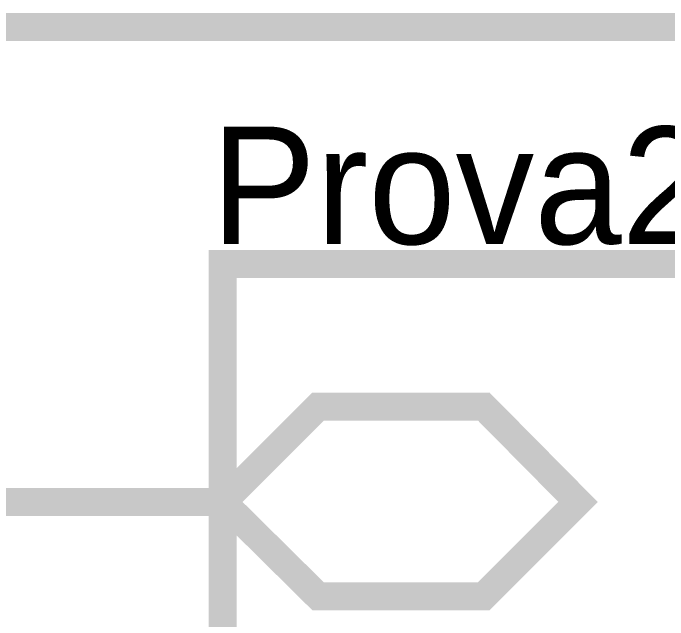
# Model space of a CAD drawing. Header units: inches. Extents: x 0 to 11.5, y 0 to 7.6.
# Drawn here: x 5.4119 to 5.688, y 6.5498 to 6.8058 of the extents above; entities that cross this region are included whole.
import ezdxf

# ---------------------------------------------------------------- set-up
doc = ezdxf.new("R2010")
doc.units = ezdxf.units.IN
doc.header["$MEASUREMENT"] = 0
doc.layers.add('Sheet', color=255, linetype='Continuous')

msp = doc.modelspace()

# ---------------------------------------------------------------- linework, layer by layer
at = {"layer": 'Sheet'}
for points in [[(7.39924, 4.39972, 0.0118, 0.0118, 0), (7.29934, 4.39972, 0.0118, 0.0118, 0), (7.29934, 6.79993, 0.0118, 0.0118, 0), (5.30045, 6.79993, 0.0118, 0.0118, 0), (5.30045, 6.59958, 0.0118, 0.0118, 0)], [(3.40146, 4.39972, 0.0118, 0.0118, 0), (3.30156, 4.39972, 0.0118, 0.0118, 0), (3.30156, 6.59958, 0.0118, 0.0118, 0), (5.30045, 6.59958, 0.0118, 0.0118, 0), (5.50025, 6.59958, 0.0118, 0.0118, 0)]]:
    msp.add_lwpolyline(points, format="xyseb", dxfattribs=at)
for points in [[(5.50025, 6.69998, 0.0118, 0.0118, 0), (6.99963, 6.69998, 0.0118, 0.0118, 0), (6.99963, 5.7, 0.0118, 0.0118, 0), (5.50025, 5.7, 0.0118, 0.0118, 0), (5.50025, 6.69998, 0.0118, 0.0118, 0)], [(5.50025, 6.69998, 0.0039, 0.0039, 0), (5.50025, 5.7, 0.0039, 0.0039, 0), (6.99963, 5.7, 0.0039, 0.0039, 0), (6.99963, 6.69998, 0.0039, 0.0039, 0), (5.50025, 6.69998, 0.0039, 0.0039, 0), (5.50025, 6.69998, 0.0039, 0.0039, 0)], [(5.61032, 6.63983, 0.0118, 0.0118, 0), (5.6501, 6.59958, 0.0118, 0.0118, 0), (5.61032, 6.55978, 0.0118, 0.0118, 0), (5.54048, 6.55978, 0.0118, 0.0118, 0), (5.50025, 6.59958, 0.0118, 0.0118, 0), (5.54048, 6.63983, 0.0118, 0.0118, 0), (5.61032, 6.63983, 0.0118, 0.0118, 0)], [(5.61032, 6.63983, 0.0039, 0.0039, 0), (5.6501, 6.59958, 0.0039, 0.0039, 0), (5.61032, 6.55978, 0.0039, 0.0039, 0), (5.54048, 6.55978, 0.0039, 0.0039, 0), (5.50025, 6.59958, 0.0039, 0.0039, 0), (5.54048, 6.63983, 0.0039, 0.0039, 0), (5.61032, 6.63983, 0.0039, 0.0039, 0)]]:
    msp.add_lwpolyline(points, format="xyseb", close=True, dxfattribs=at)

# ---------------------------------------------------------------- texts
msp.add_text('Prova210BlackBox.SchDoc', height=0.0495345, dxfattribs=at).set_placement((5.49539, 6.70838))

doc.saveas('drawing.dxf')
